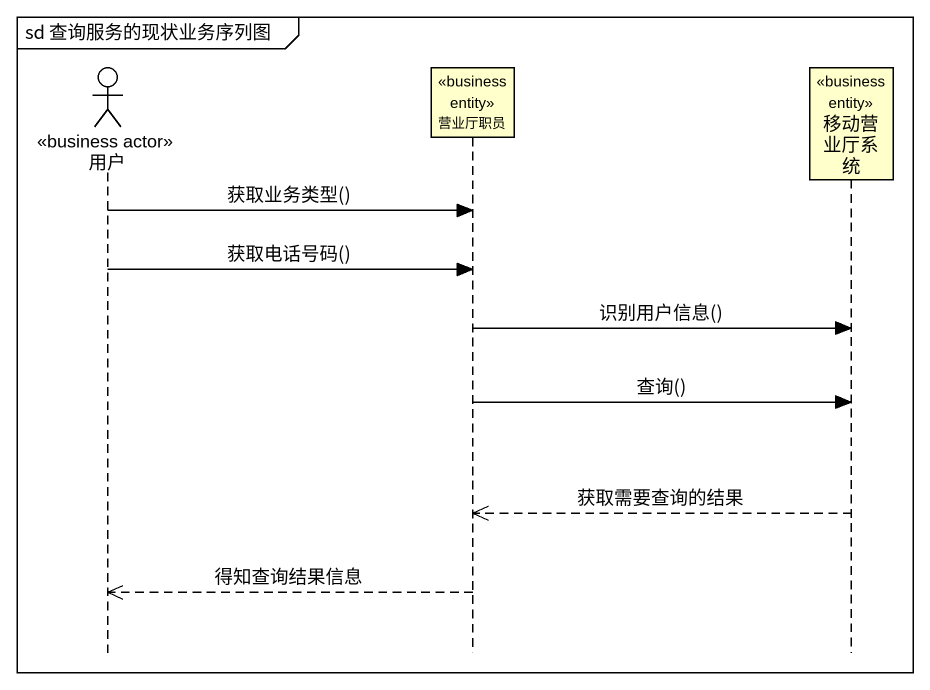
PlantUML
@startuml
mainframe sd 查询服务的现状业务序列图
hide footbox
actor 用户 <<business actor>>
participant 营业厅职员 <<business entity>>
participant 移动营业厅系统 <<business entity>>

用户 -> 营业厅职员 : 获取业务类型()
用户 -> 营业厅职员 : 获取电话号码()
营业厅职员 -> 移动营业厅系统 : 识别用户信息()
营业厅职员 -> 移动营业厅系统 : 查询()
移动营业厅系统 -->> 营业厅职员 : 获取需要查询的结果
营业厅职员 -->> 用户 : 得知查询结果信息
@enduml
